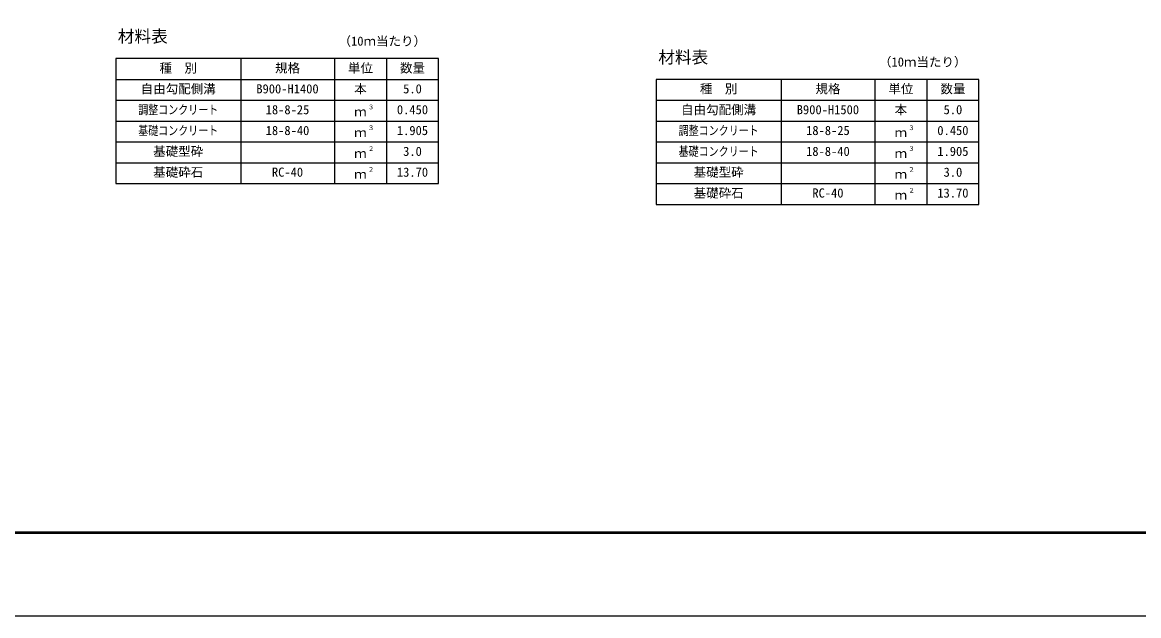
# Model space of a CAD drawing. Units: millimetres, scale not verified. Extents: x -16800 to 16800, y -5940 to 5940.
# Drawn here: x 7182 to 12542, y -5940 to -3092 of the extents above; entities that cross this region are included whole.
import ezdxf
from ezdxf.enums import TextEntityAlignment as Align

# ---------------------------------------------------------------- set-up
doc = ezdxf.new("R2010")
doc.units = ezdxf.units.MM
doc.header["$LTSCALE"] = 20
for name, color, linetype, lineweight in [('0-1_Defpoints', 5, 'Continuous', 25), ('0-3_HYO', 3, 'Continuous', 25), ('0-4_HYO2', 4, 'Continuous', 25), ('0-6_TXT', 7, 'Continuous', 25), ('0-7_WAKU', 3, 'Continuous', 25)]:
    doc.layers.add(name, color=color, linetype=linetype, lineweight=lineweight)
doc.styles.add('ＭＳ ゴシック', font='')
doc.styles.get('ＭＳ ゴシック').set_extended_font_data('MS Gothic')

msp = doc.modelspace()

# ---------------------------------------------------------------- linework, layer by layer
at = {"layer": '0-1_Defpoints'}
msp.add_lwpolyline([(0, -5940), (16800, -5940), (16800, 5940), (0, 5940)], close=True, dxfattribs=at)
at = {"layer": '0-3_HYO'}
for p, q in [((8230.23, -3266.12), (8230.23, -3866.12)), ((8680.23, -3266.12), (8680.23, -3866.12)), ((8930.23, -3266.12), (8930.23, -3866.12)), ((7630.23, -3366.12), (9180.23, -3366.12)), ((10825, -3366.12), (10825, -3966.12)), ((11275, -3366.12), (11275, -3966.12)), ((11525, -3366.12), (11525, -3966.12)), ((10225, -3466.12), (11775, -3466.12))]:
    msp.add_line(p, q, dxfattribs=at)
for points in [[(7630.23, -3866.12), (9180.23, -3866.12), (9180.23, -3266.12), (7630.23, -3266.12)], [(10225, -3966.12), (11775, -3966.12), (11775, -3366.12), (10225, -3366.12)]]:
    msp.add_lwpolyline(points, close=True, dxfattribs=at)
at = {"layer": '0-4_HYO2'}
for p, q in [((7630.23, -3466.12), (9180.23, -3466.12)), ((7630.23, -3566.12), (9180.23, -3566.12)), ((10225, -3566.12), (11775, -3566.12)), ((7630.23, -3666.12), (9180.23, -3666.12)), ((10225, -3666.12), (11775, -3666.12)), ((7630.23, -3766.12), (9180.23, -3766.12)), ((10225, -3766.12), (11775, -3766.12)), ((10225, -3866.12), (11775, -3866.12))]:
    msp.add_line(p, q, dxfattribs=at)
at = {"layer": '0-7_WAKU', "lineweight": 50}
msp.add_lwpolyline([(400, -5540), (16400, -5540), (16400, 5540), (400, 5540)], close=True, dxfattribs=at)

# ---------------------------------------------------------------- texts
at = {"layer": '0-6_TXT', "style": 'ＭＳ ゴシック'}
for s, height, p in [('材料表', 58.65, (7640.23, -3206.12)), ('（10ｍ当たり）', 43.99, (8700.23, -3217.12)), ('材料表', 58.65, (10235, -3306.12)), ('（10ｍ当たり）', 43.99, (11295, -3317.12)), ('種\u3000別', 43.99, (7840.23, -3346.12)), ('規格', 43.99, (8395.23, -3346.12)), ('単位', 43.99, (8745.23, -3346.12)), ('数量', 43.99, (8995.23, -3346.12)), ('自由勾配側溝', 43.99, (7750.23, -3446.12)), ('B900-H1400', 43.99, (8305.23, -3446.12)), ('本', 43.99, (8775.23, -3446.12)), ('5.0', 43.99, (9010.23, -3446.12)), ('種\u3000別', 43.99, (10435, -3446.12)), ('規格', 43.99, (10990, -3446.12)), ('単位', 43.99, (11340, -3446.12)), ('数量', 43.99, (11590, -3446.12)), ('自由勾配側溝', 43.99, (10345, -3546.12)), ('本', 43.99, (11370, -3546.12)), ('18-8-25', 43.99, (8350.23, -3546.12)), ('ｍ', 43.99, (8775.23, -3556.12)), ('３', 21.99, (8840.77, -3515.75)), ('0.450', 43.99, (8980.23, -3546.12)), ('B900-H1500', 43.99, (10900, -3546.12)), ('5.0', 43.99, (11605, -3546.12)), ('18-8-40', 43.99, (8350.23, -3646.12)), ('３', 21.99, (8840.77, -3615.75)), ('1.905', 43.99, (8980.23, -3646.12)), ('18-8-25', 43.99, (10945, -3646.12)), ('３', 21.99, (11435.54, -3615.75)), ('0.450', 43.99, (11575, -3646.12)), ('ｍ', 43.99, (8775.23, -3656.12)), ('ｍ', 43.99, (11370, -3656.12)), ('基礎型砕', 43.99, (7810.23, -3746.12)), ('２', 21.99, (8840.77, -3715.75)), ('3.0', 43.99, (9010.23, -3746.12)), ('18-8-40', 43.99, (10945, -3746.12)), ('３', 21.99, (11435.54, -3715.75)), ('1.905', 43.99, (11575, -3746.12)), ('ｍ', 43.99, (8775.23, -3756.12)), ('ｍ', 43.99, (11370, -3756.12)), ('基礎砕石', 43.99, (7810.23, -3846.12)), ('RC-40', 43.99, (8380.23, -3846.12)), ('２', 21.99, (8840.77, -3815.75)), ('13.70', 43.99, (8980.23, -3846.12)), ('基礎型砕', 43.99, (10405, -3846.12)), ('２', 21.99, (11435.54, -3815.75)), ('3.0', 43.99, (11605, -3846.12)), ('ｍ', 43.99, (8775.23, -3856.12)), ('ｍ', 43.99, (11370, -3856.12)), ('基礎砕石', 43.99, (10405, -3946.12)), ('RC-40', 43.99, (10975, -3946.12)), ('ｍ', 43.99, (11370, -3956.12)), ('２', 21.99, (11435.54, -3915.75)), ('13.70', 43.99, (11575, -3946.12))]:
    msp.add_text(s, height=height, dxfattribs=at).set_placement(p, align=Align.BOTTOM_LEFT)
at = {"layer": '0-6_TXT', "style": 'ＭＳ ゴシック', "width": 0.8}
for s, p in [('調整コンクリート', (7738.23, -3546.12)), ('基礎コンクリート', (7738.23, -3646.12)), ('調整コンクリート', (10333, -3646.12)), ('基礎コンクリート', (10333, -3746.12))]:
    msp.add_text(s, height=43.99, dxfattribs=at).set_placement(p, align=Align.BOTTOM_LEFT)

doc.saveas('drawing.dxf')
